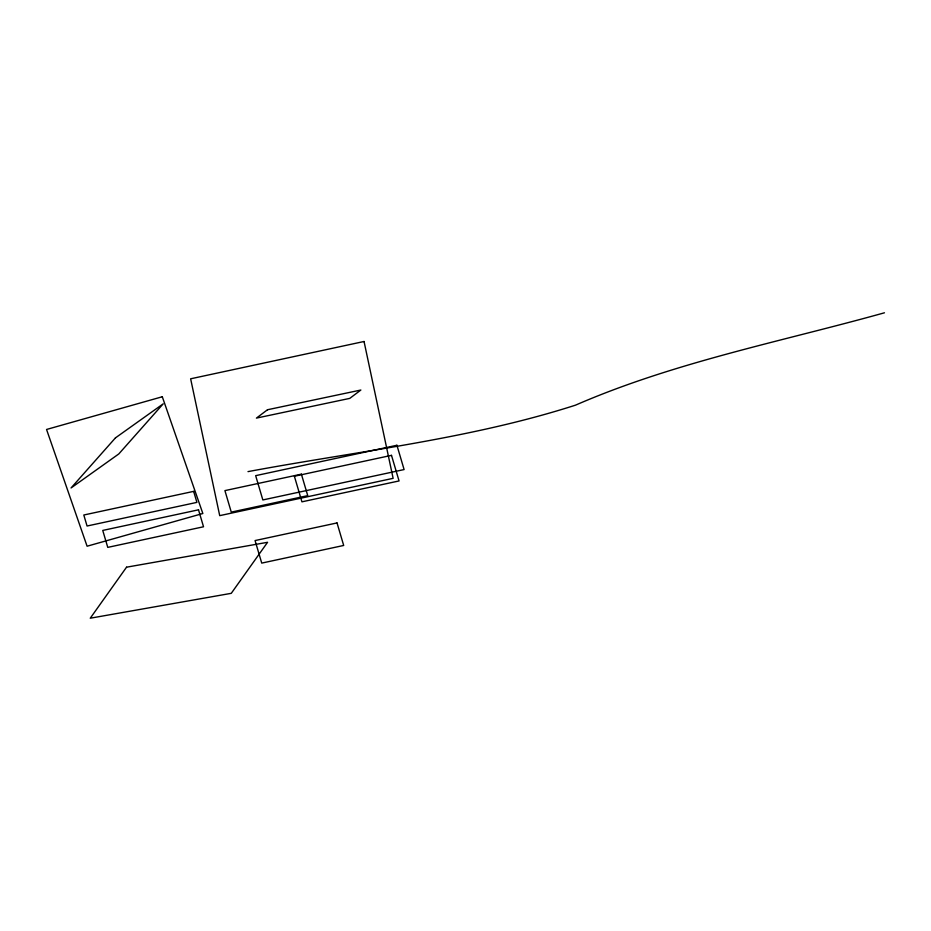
<?xml version="1.0" encoding="UTF-8"?>
<svg xmlns="http://www.w3.org/2000/svg" width="931" height="931" viewBox="0 0 931 931"><rect width="100%" height="100%" fill="white"/><g stroke="black" fill="none" stroke-linecap="round" stroke-linejoin="round"><path stroke-width="1.4" d="M884.45 312.793C781.062 341.654 674.312 362.171 575.474 405.171C469.224 439.281 357.306 451.198 247.995 471.621M126.546 567.188L90.26 618.207L231.272 593.326L267.558 542.308L126.546 567.188M115.456 437.873L71.059 487.96L118.807 453.932L163.204 403.845L115.456 437.873M267.511 409.745L256.421 418.1L349.765 398.387L360.856 390.031L267.511 409.745M162.297 396.757L46.55 429.47L87.095 546.218L202.842 513.505L162.297 396.757M364.044 341.491L190.634 378.801L219.716 515.646L393.126 478.336L364.044 341.491M396.92 445.262L255.664 475.66L262.845 499.947L404.101 469.561L396.92 445.262M193.648 491.37L83.802 515.006L87.06 526.015L196.906 502.379L193.648 491.37M301.388 474.158L224.918 490.614L231.272 512.108L307.742 495.653L301.388 474.158M391.497 455.352L294.382 476.253L301.935 501.832L399.062 480.943L391.497 455.352M198.512 509.816L102.747 530.426L107.763 547.381L203.528 526.771L198.512 509.816M337.034 522.931L255.071 540.562L261.739 563.104L343.69 545.461L337.034 522.931"/></g></svg>
